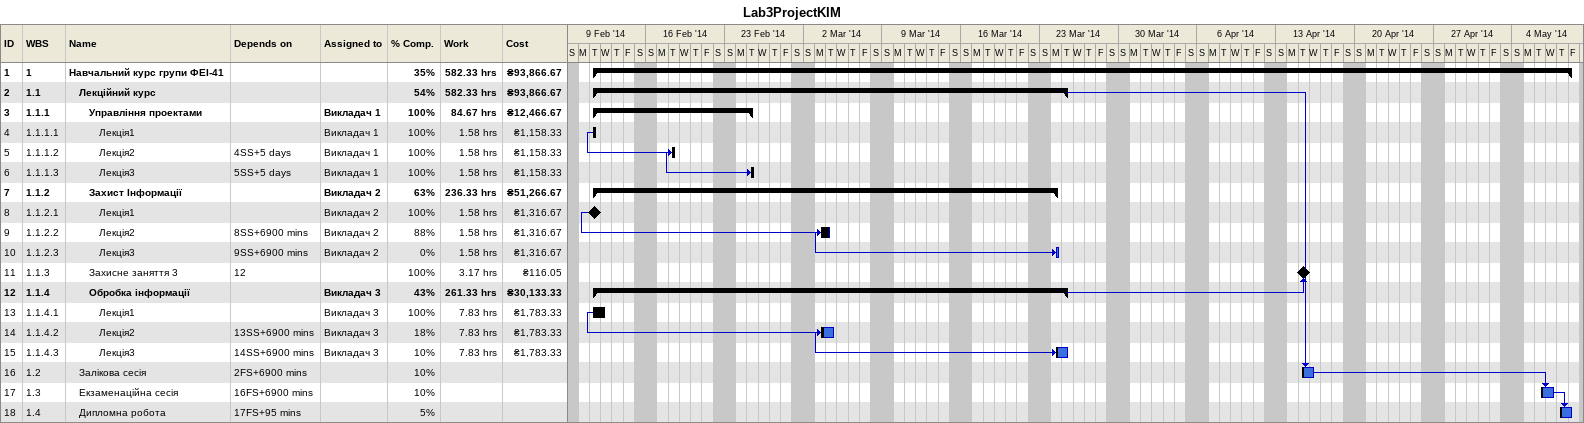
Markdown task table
Lab3ProjectKIM

| ID | WBS | Task | Start | Finish | Predecessors | Resources | % complete | Work (h) | Cost (₴) |
|---|---|---|---|---|---|---|---|---|---|
| 1 | 1 | **Навчальний курс групи ФЕІ-41** | 2014-02-11 | 2014-05-09 |  |  | 35 | 582.33 | 93866.67 |
| 2 | 1.1 | **Лекційний курс** | 2014-02-11 | 2014-03-25 |  |  | 54 | 582.33 | 93866.67 |
| 3 | 1.1.1 | **Управління проектами** | 2014-02-11 | 2014-02-25 |  | Викладач 1 | 100 | 84.67 | 12466.67 |
| 4 | 1.1.1.1 | Лекція1 | 2014-02-11 | 2014-02-11 |  | Викладач 1 | 100 | 1.58 | 1158.33 |
| 5 | 1.1.1.2 | Лекція2 | 2014-02-18 | 2014-02-18 | 4SS+5d | Викладач 1 | 100 | 1.58 | 1158.33 |
| 6 | 1.1.1.3 | Лекція3 | 2014-02-25 | 2014-02-25 | 5SS+5d | Викладач 1 | 100 | 1.58 | 1158.33 |
| 7 | 1.1.2 | **Захист Інформації** | 2014-02-11 | 2014-03-24 |  | Викладач 2 | 63 | 236.33 | 51266.67 |
| 8 | 1.1.2.1 | Лекція1 (milestone) | 2014-02-11 | 2014-02-11 |  | Викладач 2 | 100 | 1.58 | 1316.67 |
| 9 | 1.1.2.2 | Лекція2 | 2014-03-03 | 2014-03-04 | 8SS+6900min | Викладач 2 | 88 | 1.58 | 1316.67 |
| 10 | 1.1.2.3 | Лекція3 | 2014-03-24 | 2014-03-24 | 9SS+6900min | Викладач 2 | 0 | 1.58 | 1316.67 |
| 11 | 1.1.3 | Захисне заняття 3 (milestone) | 2014-04-15 | 2014-04-15 | 12 |  | 100 | 3.17 | 116.05 |
| 12 | 1.1.4 | **Обробка інформації** | 2014-02-11 | 2014-03-25 |  | Викладач 3 | 43 | 261.33 | 30133.33 |
| 13 | 1.1.4.1 | Лекція1 | 2014-02-11 | 2014-02-12 |  | Викладач 3 | 100 | 7.83 | 1783.33 |
| 14 | 1.1.4.2 | Лекція2 | 2014-03-03 | 2014-03-04 | 13SS+6900min | Викладач 3 | 18 | 7.83 | 1783.33 |
| 15 | 1.1.4.3 | Лекція3 | 2014-03-24 | 2014-03-25 | 14SS+6900min | Викладач 3 | 10 | 7.83 | 1783.33 |
| 16 | 1.2 | Залікова сесія | 2014-04-15 | 2014-04-16 | 2FS+6900min |  | 10 |  |  |
| 17 | 1.3 | Екзаменаційна сесія | 2014-05-06 | 2014-05-07 | 16FS+6900min |  | 10 |  |  |
| 18 | 1.4 | Дипломна робота | 2014-05-08 | 2014-05-09 | 17FS+95min |  | 5 |  |  |
